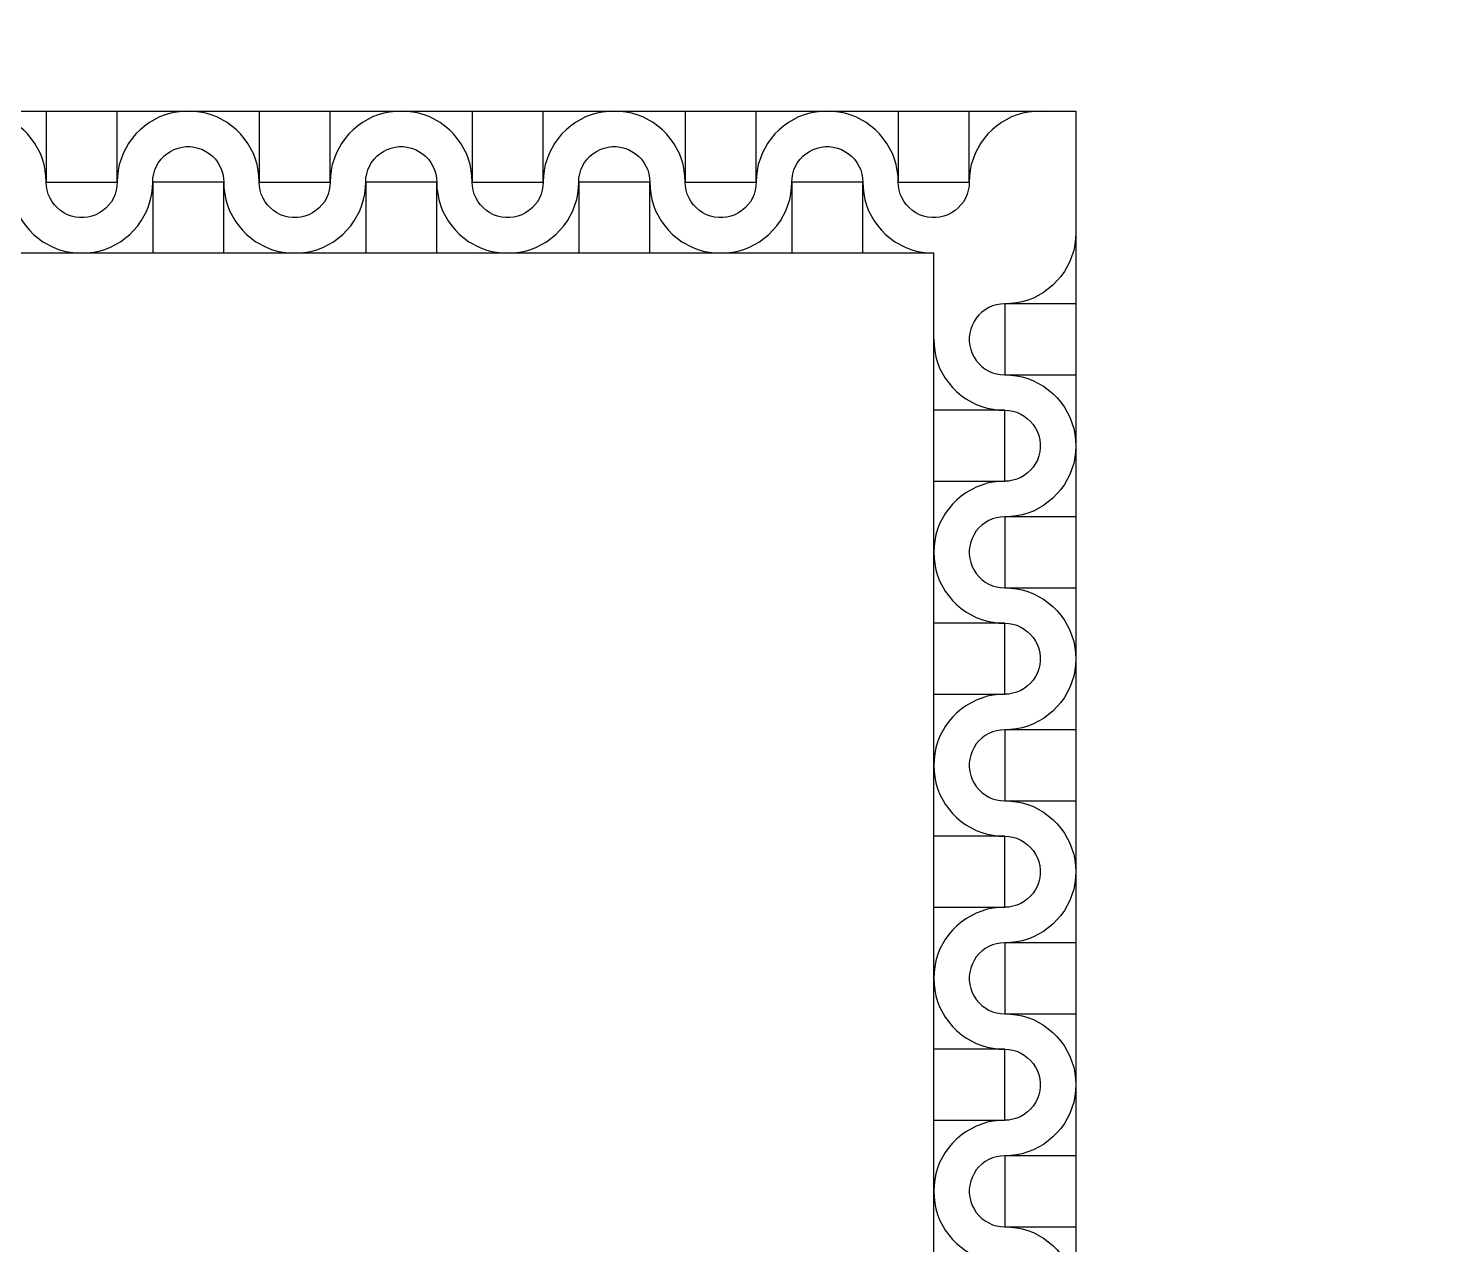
# Model space of a CAD drawing. Extents: x 190.8 to 267.1, y 124 to 174.8.
# Drawn here: x 239.152 to 240.555, y 153.833 to 155.032 of the extents above; entities that cross this region are included whole.
import ezdxf

# ---------------------------------------------------------------- set-up
doc = ezdxf.new("R2010")
doc.units = 0
doc.header["$MEASUREMENT"] = 0

msp = doc.modelspace()

# ---------------------------------------------------------------- linework, layer by layer
msp.add_lwpolyline([(237.4196, 152.6106), (237.4196, 150.4456), (252.4196, 150.4456), (253.8409, 151.8479), (253.8409, 155.7133), (252.4196, 157.1156), (237.4196, 157.1156), (237.4196, 154.9506), (240.1846, 154.9506), (240.1846, 152.6106)], close=True)
for points in [[(239.1696, 154.8806), (239.1694, 154.8863), (239.1686, 154.8921), (239.1676, 154.8978), (239.1659, 154.9033), (239.1639, 154.9088), (239.1584, 154.9188), (239.1549, 154.9236), (239.1511, 154.9281), (239.1471, 154.9321), (239.1426, 154.9358), (239.1379, 154.9393), (239.1279, 154.9448), (239.1224, 154.9468), (239.1169, 154.9486), (239.1111, 154.9496), (239.1054, 154.9503), (239.0996, 154.9506)], [(239.1696, 154.9506), (239.1696, 154.8806), (239.2396, 154.8806), (239.2396, 154.9506)], [(239.3096, 154.9506), (239.3039, 154.9503), (239.2981, 154.9496), (239.2924, 154.9486), (239.2869, 154.9468), (239.2814, 154.9448), (239.2714, 154.9393), (239.2666, 154.9358), (239.2621, 154.9321), (239.2581, 154.9281), (239.2544, 154.9236), (239.2509, 154.9188), (239.2454, 154.9088), (239.2434, 154.9033), (239.2416, 154.8978), (239.2406, 154.8921), (239.2399, 154.8863), (239.2396, 154.8806)], [(239.3796, 154.8806), (239.3794, 154.8863), (239.3786, 154.8921), (239.3776, 154.8978), (239.3759, 154.9033), (239.3739, 154.9088), (239.3684, 154.9188), (239.3649, 154.9236), (239.3611, 154.9281), (239.3571, 154.9321), (239.3526, 154.9358), (239.3479, 154.9393), (239.3379, 154.9448), (239.3324, 154.9468), (239.3269, 154.9486), (239.3211, 154.9496), (239.3154, 154.9503), (239.3096, 154.9506)], [(239.3796, 154.9506), (239.3796, 154.8806), (239.4496, 154.8806), (239.4496, 154.9506)], [(239.5196, 154.9506), (239.5139, 154.9503), (239.5081, 154.9496), (239.5024, 154.9486), (239.4969, 154.9468), (239.4914, 154.9448), (239.4814, 154.9393), (239.4766, 154.9358), (239.4721, 154.9321), (239.4681, 154.9281), (239.4644, 154.9236), (239.4609, 154.9188), (239.4554, 154.9088), (239.4534, 154.9033), (239.4516, 154.8978), (239.4506, 154.8921), (239.4499, 154.8863), (239.4496, 154.8806)], [(239.5896, 154.8806), (239.5894, 154.8863), (239.5886, 154.8921), (239.5876, 154.8978), (239.5859, 154.9033), (239.5839, 154.9088), (239.5784, 154.9188), (239.5749, 154.9236), (239.5711, 154.9281), (239.5671, 154.9321), (239.5626, 154.9358), (239.5579, 154.9393), (239.5479, 154.9448), (239.5424, 154.9468), (239.5369, 154.9486), (239.5311, 154.9496), (239.5254, 154.9503), (239.5196, 154.9506)], [(239.5896, 154.9506), (239.5896, 154.8806), (239.6596, 154.8806), (239.6596, 154.9506)], [(239.7296, 154.9506), (239.7239, 154.9503), (239.7181, 154.9496), (239.7124, 154.9486), (239.7069, 154.9468), (239.7014, 154.9448), (239.6914, 154.9393), (239.6866, 154.9358), (239.6821, 154.9321), (239.6781, 154.9281), (239.6744, 154.9236), (239.6709, 154.9188), (239.6654, 154.9088), (239.6634, 154.9033), (239.6616, 154.8978), (239.6606, 154.8921), (239.6599, 154.8863), (239.6596, 154.8806)], [(239.7996, 154.8806), (239.7994, 154.8863), (239.7986, 154.8921), (239.7976, 154.8978), (239.7959, 154.9033), (239.7939, 154.9088), (239.7884, 154.9188), (239.7849, 154.9236), (239.7811, 154.9281), (239.7771, 154.9321), (239.7726, 154.9358), (239.7679, 154.9393), (239.7579, 154.9448), (239.7524, 154.9468), (239.7469, 154.9486), (239.7411, 154.9496), (239.7354, 154.9503), (239.7296, 154.9506)], [(239.7996, 154.9506), (239.7996, 154.8806), (239.8696, 154.8806), (239.8696, 154.9506)], [(239.9396, 154.9506), (239.9339, 154.9503), (239.9281, 154.9496), (239.9224, 154.9486), (239.9169, 154.9468), (239.9114, 154.9448), (239.9014, 154.9393), (239.8966, 154.9358), (239.8921, 154.9321), (239.8881, 154.9281), (239.8844, 154.9236), (239.8809, 154.9188), (239.8754, 154.9088), (239.8734, 154.9033), (239.8716, 154.8978), (239.8706, 154.8921), (239.8699, 154.8863), (239.8696, 154.8806)], [(240.0096, 154.8806), (240.0094, 154.8863), (240.0086, 154.8921), (240.0076, 154.8978), (240.0059, 154.9033), (240.0039, 154.9088), (239.9984, 154.9188), (239.9949, 154.9236), (239.9911, 154.9281), (239.9871, 154.9321), (239.9826, 154.9358), (239.9779, 154.9393), (239.9679, 154.9448), (239.9624, 154.9468), (239.9569, 154.9486), (239.9511, 154.9496), (239.9454, 154.9503), (239.9396, 154.9506)], [(240.0096, 154.9506), (240.0096, 154.8806), (240.0796, 154.8806), (240.0796, 154.9506)], [(240.1496, 154.9506), (240.1439, 154.9503), (240.1381, 154.9496), (240.1324, 154.9486), (240.1269, 154.9468), (240.1214, 154.9448), (240.1114, 154.9393), (240.1066, 154.9358), (240.1021, 154.9321), (240.0981, 154.9281), (240.0944, 154.9236), (240.0909, 154.9188), (240.0854, 154.9088), (240.0834, 154.9033), (240.0816, 154.8978), (240.0806, 154.8921), (240.0799, 154.8863), (240.0796, 154.8806)], [(239.2746, 154.8806), (239.2749, 154.8846), (239.2756, 154.8886), (239.2766, 154.8926), (239.2784, 154.8963), (239.2804, 154.8998), (239.2829, 154.9031), (239.2856, 154.9061), (239.2886, 154.9086), (239.2921, 154.9108), (239.2959, 154.9128), (239.2996, 154.9141), (239.3036, 154.9151), (239.3076, 154.9156), (239.3116, 154.9156), (239.3156, 154.9151), (239.3196, 154.9141), (239.3236, 154.9128), (239.3271, 154.9108), (239.3306, 154.9086), (239.3336, 154.9061), (239.3364, 154.9031), (239.3389, 154.8998), (239.3409, 154.8963), (239.3426, 154.8926), (239.3436, 154.8886), (239.3444, 154.8846), (239.3446, 154.8806)], [(239.4846, 154.8806), (239.4849, 154.8846), (239.4856, 154.8886), (239.4866, 154.8926), (239.4884, 154.8963), (239.4904, 154.8998), (239.4929, 154.9031), (239.4956, 154.9061), (239.4986, 154.9086), (239.5021, 154.9108), (239.5059, 154.9128), (239.5096, 154.9141), (239.5136, 154.9151), (239.5176, 154.9156), (239.5216, 154.9156), (239.5256, 154.9151), (239.5296, 154.9141), (239.5336, 154.9128), (239.5371, 154.9108), (239.5406, 154.9086), (239.5436, 154.9061), (239.5464, 154.9031), (239.5489, 154.8998), (239.5509, 154.8963), (239.5526, 154.8926), (239.5536, 154.8886), (239.5544, 154.8846), (239.5546, 154.8806)], [(239.6946, 154.8806), (239.6949, 154.8846), (239.6956, 154.8886), (239.6966, 154.8926), (239.6984, 154.8963), (239.7004, 154.8998), (239.7029, 154.9031), (239.7056, 154.9061), (239.7086, 154.9086), (239.7121, 154.9108), (239.7159, 154.9128), (239.7196, 154.9141), (239.7236, 154.9151), (239.7276, 154.9156), (239.7316, 154.9156), (239.7356, 154.9151), (239.7396, 154.9141), (239.7436, 154.9128), (239.7471, 154.9108), (239.7506, 154.9086), (239.7536, 154.9061), (239.7564, 154.9031), (239.7589, 154.8998), (239.7609, 154.8963), (239.7626, 154.8926), (239.7636, 154.8886), (239.7644, 154.8846), (239.7646, 154.8806)], [(239.9046, 154.8806), (239.9049, 154.8846), (239.9056, 154.8886), (239.9066, 154.8926), (239.9084, 154.8963), (239.9104, 154.8998), (239.9129, 154.9031), (239.9156, 154.9061), (239.9186, 154.9086), (239.9221, 154.9108), (239.9259, 154.9128), (239.9296, 154.9141), (239.9336, 154.9151), (239.9376, 154.9156), (239.9416, 154.9156), (239.9456, 154.9151), (239.9496, 154.9141), (239.9536, 154.9128), (239.9571, 154.9108), (239.9606, 154.9086), (239.9636, 154.9061), (239.9664, 154.9031), (239.9689, 154.8998), (239.9709, 154.8963), (239.9726, 154.8926), (239.9736, 154.8886), (239.9744, 154.8846), (239.9746, 154.8806)], [(239.1346, 154.8806), (239.1349, 154.8748), (239.1356, 154.8691), (239.1366, 154.8633), (239.1384, 154.8578), (239.1404, 154.8523), (239.1459, 154.8423), (239.1494, 154.8376), (239.1531, 154.8331), (239.1571, 154.8291), (239.1616, 154.8253), (239.1664, 154.8218), (239.1764, 154.8163), (239.1819, 154.8143), (239.1874, 154.8126), (239.1931, 154.8116), (239.1989, 154.8108), (239.2046, 154.8106)], [(239.2396, 154.8806), (239.2394, 154.8766), (239.2386, 154.8726), (239.2376, 154.8686), (239.2359, 154.8648), (239.2339, 154.8613), (239.2314, 154.8581), (239.2286, 154.8551), (239.2256, 154.8526), (239.2221, 154.8503), (239.2184, 154.8483), (239.2146, 154.8471), (239.2106, 154.8461), (239.2066, 154.8456), (239.2026, 154.8456), (239.1986, 154.8461), (239.1946, 154.8471), (239.1906, 154.8483), (239.1871, 154.8503), (239.1836, 154.8526), (239.1806, 154.8551), (239.1779, 154.8581), (239.1754, 154.8613), (239.1734, 154.8648), (239.1716, 154.8686), (239.1706, 154.8726), (239.1699, 154.8766), (239.1696, 154.8806)], [(239.2046, 154.8106), (239.2104, 154.8108), (239.2161, 154.8116), (239.2219, 154.8126), (239.2274, 154.8143), (239.2329, 154.8163), (239.2429, 154.8218), (239.2476, 154.8253), (239.2521, 154.8291), (239.2561, 154.8331), (239.2599, 154.8376), (239.2634, 154.8423), (239.2689, 154.8523), (239.2709, 154.8578), (239.2726, 154.8633), (239.2736, 154.8691), (239.2744, 154.8748), (239.2746, 154.8806)], [(239.3446, 154.8106), (239.3446, 154.8806), (239.2746, 154.8806), (239.2746, 154.8106)], [(239.3446, 154.8806), (239.3449, 154.8748), (239.3456, 154.8691), (239.3466, 154.8633), (239.3484, 154.8578), (239.3504, 154.8523), (239.3559, 154.8423), (239.3594, 154.8376), (239.3631, 154.8331), (239.3671, 154.8291), (239.3716, 154.8253), (239.3764, 154.8218), (239.3864, 154.8163), (239.3919, 154.8143), (239.3974, 154.8126), (239.4031, 154.8116), (239.4089, 154.8108), (239.4146, 154.8106)], [(239.4496, 154.8806), (239.4494, 154.8766), (239.4486, 154.8726), (239.4476, 154.8686), (239.4459, 154.8648), (239.4439, 154.8613), (239.4414, 154.8581), (239.4386, 154.8551), (239.4356, 154.8526), (239.4321, 154.8503), (239.4284, 154.8483), (239.4246, 154.8471), (239.4206, 154.8461), (239.4166, 154.8456), (239.4126, 154.8456), (239.4086, 154.8461), (239.4046, 154.8471), (239.4006, 154.8483), (239.3971, 154.8503), (239.3936, 154.8526), (239.3906, 154.8551), (239.3879, 154.8581), (239.3854, 154.8613), (239.3834, 154.8648), (239.3816, 154.8686), (239.3806, 154.8726), (239.3799, 154.8766), (239.3796, 154.8806)], [(239.4146, 154.8106), (239.4204, 154.8108), (239.4261, 154.8116), (239.4319, 154.8126), (239.4374, 154.8143), (239.4429, 154.8163), (239.4529, 154.8218), (239.4576, 154.8253), (239.4621, 154.8291), (239.4661, 154.8331), (239.4699, 154.8376), (239.4734, 154.8423), (239.4789, 154.8523), (239.4809, 154.8578), (239.4826, 154.8633), (239.4836, 154.8691), (239.4844, 154.8748), (239.4846, 154.8806)], [(239.5546, 154.8106), (239.5546, 154.8806), (239.4846, 154.8806), (239.4846, 154.8106)], [(239.5546, 154.8806), (239.5549, 154.8748), (239.5556, 154.8691), (239.5566, 154.8633), (239.5584, 154.8578), (239.5604, 154.8523), (239.5659, 154.8423), (239.5694, 154.8376), (239.5731, 154.8331), (239.5771, 154.8291), (239.5816, 154.8253), (239.5864, 154.8218), (239.5964, 154.8163), (239.6019, 154.8143), (239.6074, 154.8126), (239.6131, 154.8116), (239.6189, 154.8108), (239.6246, 154.8106)], [(239.6596, 154.8806), (239.6594, 154.8766), (239.6586, 154.8726), (239.6576, 154.8686), (239.6559, 154.8648), (239.6539, 154.8613), (239.6514, 154.8581), (239.6486, 154.8551), (239.6456, 154.8526), (239.6421, 154.8503), (239.6384, 154.8483), (239.6346, 154.8471), (239.6306, 154.8461), (239.6266, 154.8456), (239.6226, 154.8456), (239.6186, 154.8461), (239.6146, 154.8471), (239.6106, 154.8483), (239.6071, 154.8503), (239.6036, 154.8526), (239.6006, 154.8551), (239.5979, 154.8581), (239.5954, 154.8613), (239.5934, 154.8648), (239.5916, 154.8686), (239.5906, 154.8726), (239.5899, 154.8766), (239.5896, 154.8806)], [(239.6246, 154.8106), (239.6304, 154.8108), (239.6361, 154.8116), (239.6419, 154.8126), (239.6474, 154.8143), (239.6529, 154.8163), (239.6629, 154.8218), (239.6676, 154.8253), (239.6721, 154.8291), (239.6761, 154.8331), (239.6799, 154.8376), (239.6834, 154.8423), (239.6889, 154.8523), (239.6909, 154.8578), (239.6926, 154.8633), (239.6936, 154.8691), (239.6944, 154.8748), (239.6946, 154.8806)], [(239.7646, 154.8106), (239.7646, 154.8806), (239.6946, 154.8806), (239.6946, 154.8106)], [(239.7646, 154.8806), (239.7649, 154.8748), (239.7656, 154.8691), (239.7666, 154.8633), (239.7684, 154.8578), (239.7704, 154.8523), (239.7759, 154.8423), (239.7794, 154.8376), (239.7831, 154.8331), (239.7871, 154.8291), (239.7916, 154.8253), (239.7964, 154.8218), (239.8064, 154.8163), (239.8119, 154.8143), (239.8174, 154.8126), (239.8231, 154.8116), (239.8289, 154.8108), (239.8346, 154.8106)], [(239.8696, 154.8806), (239.8694, 154.8766), (239.8686, 154.8726), (239.8676, 154.8686), (239.8659, 154.8648), (239.8639, 154.8613), (239.8614, 154.8581), (239.8586, 154.8551), (239.8556, 154.8526), (239.8521, 154.8503), (239.8484, 154.8483), (239.8446, 154.8471), (239.8406, 154.8461), (239.8366, 154.8456), (239.8326, 154.8456), (239.8286, 154.8461), (239.8246, 154.8471), (239.8206, 154.8483), (239.8171, 154.8503), (239.8136, 154.8526), (239.8106, 154.8551), (239.8079, 154.8581), (239.8054, 154.8613), (239.8034, 154.8648), (239.8016, 154.8686), (239.8006, 154.8726), (239.7999, 154.8766), (239.7996, 154.8806)], [(239.8346, 154.8106), (239.8404, 154.8108), (239.8461, 154.8116), (239.8519, 154.8126), (239.8574, 154.8143), (239.8629, 154.8163), (239.8729, 154.8218), (239.8776, 154.8253), (239.8821, 154.8291), (239.8861, 154.8331), (239.8899, 154.8376), (239.8934, 154.8423), (239.8989, 154.8523), (239.9009, 154.8578), (239.9026, 154.8633), (239.9036, 154.8691), (239.9044, 154.8748), (239.9046, 154.8806)], [(239.9746, 154.8106), (239.9746, 154.8806), (239.9046, 154.8806), (239.9046, 154.8106)], [(239.9746, 154.8806), (239.9749, 154.8748), (239.9756, 154.8691), (239.9766, 154.8633), (239.9784, 154.8578), (239.9804, 154.8523), (239.9859, 154.8423), (239.9894, 154.8376), (239.9931, 154.8331), (239.9971, 154.8291), (240.0016, 154.8253), (240.0064, 154.8218), (240.0164, 154.8163), (240.0219, 154.8143), (240.0274, 154.8126), (240.0331, 154.8116), (240.0389, 154.8108), (240.0446, 154.8106)], [(240.0796, 154.8806), (240.0794, 154.8766), (240.0786, 154.8726), (240.0776, 154.8686), (240.0759, 154.8648), (240.0739, 154.8613), (240.0714, 154.8581), (240.0686, 154.8551), (240.0656, 154.8526), (240.0621, 154.8503), (240.0584, 154.8483), (240.0546, 154.8471), (240.0506, 154.8461), (240.0466, 154.8456), (240.0426, 154.8456), (240.0386, 154.8461), (240.0346, 154.8471), (240.0306, 154.8483), (240.0271, 154.8503), (240.0236, 154.8526), (240.0206, 154.8551), (240.0179, 154.8581), (240.0154, 154.8613), (240.0134, 154.8648), (240.0116, 154.8686), (240.0106, 154.8726), (240.0099, 154.8766), (240.0096, 154.8806)], [(240.1846, 154.8306), (240.1844, 154.8248), (240.1836, 154.8191), (240.1826, 154.8133), (240.1809, 154.8078), (240.1789, 154.8023), (240.1734, 154.7923), (240.1699, 154.7876), (240.1661, 154.7831), (240.1621, 154.7791), (240.1576, 154.7753), (240.1529, 154.7718), (240.1429, 154.7663), (240.1374, 154.7643), (240.1319, 154.7626), (240.1261, 154.7616), (240.1204, 154.7608), (240.1146, 154.7606)], [(237.2446, 152.7506), (240.0446, 152.7506), (240.0446, 154.8106), (237.2446, 154.8106)], [(240.1146, 154.7606), (240.1106, 154.7603), (240.1066, 154.7596), (240.1026, 154.7586), (240.0989, 154.7568), (240.0954, 154.7548), (240.0921, 154.7523), (240.0891, 154.7496), (240.0866, 154.7466), (240.0844, 154.7431), (240.0824, 154.7393), (240.0811, 154.7356), (240.0801, 154.7316), (240.0796, 154.7276), (240.0796, 154.7236), (240.0801, 154.7196), (240.0811, 154.7156), (240.0824, 154.7116), (240.0844, 154.7081), (240.0866, 154.7046), (240.0891, 154.7016), (240.0921, 154.6988), (240.0954, 154.6963), (240.0989, 154.6943), (240.1026, 154.6926), (240.1066, 154.6916), (240.1106, 154.6908), (240.1146, 154.6906)], [(240.1846, 154.7606), (240.1146, 154.7606), (240.1146, 154.6906), (240.1846, 154.6906)], [(240.0446, 154.7256), (240.0449, 154.7198), (240.0456, 154.7141), (240.0466, 154.7083), (240.0484, 154.7028), (240.0504, 154.6973), (240.0559, 154.6873), (240.0594, 154.6826), (240.0631, 154.6781), (240.0671, 154.6741), (240.0716, 154.6703), (240.0764, 154.6668), (240.0864, 154.6613), (240.0919, 154.6593), (240.0974, 154.6576), (240.1031, 154.6566), (240.1089, 154.6558), (240.1146, 154.6556)], [(240.1146, 154.6906), (240.1204, 154.6903), (240.1261, 154.6896), (240.1319, 154.6886), (240.1374, 154.6868), (240.1429, 154.6848), (240.1529, 154.6793), (240.1576, 154.6758), (240.1621, 154.6721), (240.1661, 154.6681), (240.1699, 154.6636), (240.1734, 154.6588), (240.1789, 154.6488), (240.1809, 154.6433), (240.1826, 154.6378), (240.1836, 154.6321), (240.1844, 154.6263), (240.1846, 154.6206)], [(240.0446, 154.5856), (240.1146, 154.5856), (240.1146, 154.6556), (240.0446, 154.6556)], [(240.1146, 154.6556), (240.1186, 154.6553), (240.1226, 154.6546), (240.1266, 154.6536), (240.1304, 154.6518), (240.1339, 154.6498), (240.1371, 154.6473), (240.1401, 154.6446), (240.1426, 154.6416), (240.1449, 154.6381), (240.1469, 154.6343), (240.1481, 154.6306), (240.1491, 154.6266), (240.1496, 154.6226), (240.1496, 154.6186), (240.1491, 154.6146), (240.1481, 154.6106), (240.1469, 154.6066), (240.1449, 154.6031), (240.1426, 154.5996), (240.1401, 154.5966), (240.1371, 154.5938), (240.1339, 154.5913), (240.1304, 154.5893), (240.1266, 154.5876), (240.1226, 154.5866), (240.1186, 154.5858), (240.1146, 154.5856)], [(240.1846, 154.6206), (240.1844, 154.6148), (240.1836, 154.6091), (240.1826, 154.6033), (240.1809, 154.5978), (240.1789, 154.5923), (240.1734, 154.5823), (240.1699, 154.5776), (240.1661, 154.5731), (240.1621, 154.5691), (240.1576, 154.5653), (240.1529, 154.5618), (240.1429, 154.5563), (240.1374, 154.5543), (240.1319, 154.5526), (240.1261, 154.5516), (240.1204, 154.5508), (240.1146, 154.5506)], [(240.1146, 154.5856), (240.1089, 154.5853), (240.1031, 154.5846), (240.0974, 154.5836), (240.0919, 154.5818), (240.0864, 154.5798), (240.0764, 154.5743), (240.0716, 154.5708), (240.0671, 154.5671), (240.0631, 154.5631), (240.0594, 154.5586), (240.0559, 154.5538), (240.0504, 154.5438), (240.0484, 154.5383), (240.0466, 154.5328), (240.0456, 154.5271), (240.0449, 154.5213), (240.0446, 154.5156)], [(240.1146, 154.5506), (240.1106, 154.5503), (240.1066, 154.5496), (240.1026, 154.5486), (240.0989, 154.5468), (240.0954, 154.5448), (240.0921, 154.5423), (240.0891, 154.5396), (240.0866, 154.5366), (240.0844, 154.5331), (240.0824, 154.5293), (240.0811, 154.5256), (240.0801, 154.5216), (240.0796, 154.5176), (240.0796, 154.5136), (240.0801, 154.5096), (240.0811, 154.5056), (240.0824, 154.5016), (240.0844, 154.4981), (240.0866, 154.4946), (240.0891, 154.4916), (240.0921, 154.4888), (240.0954, 154.4863), (240.0989, 154.4843), (240.1026, 154.4826), (240.1066, 154.4816), (240.1106, 154.4808), (240.1146, 154.4806)], [(240.1846, 154.5506), (240.1146, 154.5506), (240.1146, 154.4806), (240.1846, 154.4806)], [(240.0446, 154.5156), (240.0449, 154.5098), (240.0456, 154.5041), (240.0466, 154.4983), (240.0484, 154.4928), (240.0504, 154.4873), (240.0559, 154.4773), (240.0594, 154.4726), (240.0631, 154.4681), (240.0671, 154.4641), (240.0716, 154.4603), (240.0764, 154.4568), (240.0864, 154.4513), (240.0919, 154.4493), (240.0974, 154.4476), (240.1031, 154.4466), (240.1089, 154.4458), (240.1146, 154.4456)], [(240.1146, 154.4806), (240.1204, 154.4803), (240.1261, 154.4796), (240.1319, 154.4786), (240.1374, 154.4768), (240.1429, 154.4748), (240.1529, 154.4693), (240.1576, 154.4658), (240.1621, 154.4621), (240.1661, 154.4581), (240.1699, 154.4536), (240.1734, 154.4488), (240.1789, 154.4388), (240.1809, 154.4333), (240.1826, 154.4278), (240.1836, 154.4221), (240.1844, 154.4163), (240.1846, 154.4106)], [(240.0446, 154.3756), (240.1146, 154.3756), (240.1146, 154.4456), (240.0446, 154.4456)], [(240.1146, 154.4456), (240.1186, 154.4453), (240.1226, 154.4446), (240.1266, 154.4436), (240.1304, 154.4418), (240.1339, 154.4398), (240.1371, 154.4373), (240.1401, 154.4346), (240.1426, 154.4316), (240.1449, 154.4281), (240.1469, 154.4243), (240.1481, 154.4206), (240.1491, 154.4166), (240.1496, 154.4126), (240.1496, 154.4086), (240.1491, 154.4046), (240.1481, 154.4006), (240.1469, 154.3966), (240.1449, 154.3931), (240.1426, 154.3896), (240.1401, 154.3866), (240.1371, 154.3838), (240.1339, 154.3813), (240.1304, 154.3793), (240.1266, 154.3776), (240.1226, 154.3766), (240.1186, 154.3758), (240.1146, 154.3756)], [(240.1846, 154.4106), (240.1844, 154.4048), (240.1836, 154.3991), (240.1826, 154.3933), (240.1809, 154.3878), (240.1789, 154.3823), (240.1734, 154.3723), (240.1699, 154.3676), (240.1661, 154.3631), (240.1621, 154.3591), (240.1576, 154.3553), (240.1529, 154.3518), (240.1429, 154.3463), (240.1374, 154.3443), (240.1319, 154.3426), (240.1261, 154.3416), (240.1204, 154.3408), (240.1146, 154.3406)], [(240.1146, 154.3756), (240.1089, 154.3753), (240.1031, 154.3746), (240.0974, 154.3736), (240.0919, 154.3718), (240.0864, 154.3698), (240.0764, 154.3643), (240.0716, 154.3608), (240.0671, 154.3571), (240.0631, 154.3531), (240.0594, 154.3486), (240.0559, 154.3438), (240.0504, 154.3338), (240.0484, 154.3283), (240.0466, 154.3228), (240.0456, 154.3171), (240.0449, 154.3113), (240.0446, 154.3056)], [(240.1146, 154.3406), (240.1106, 154.3403), (240.1066, 154.3396), (240.1026, 154.3386), (240.0989, 154.3368), (240.0954, 154.3348), (240.0921, 154.3323), (240.0891, 154.3296), (240.0866, 154.3266), (240.0844, 154.3231), (240.0824, 154.3193), (240.0811, 154.3156), (240.0801, 154.3116), (240.0796, 154.3076), (240.0796, 154.3036), (240.0801, 154.2996), (240.0811, 154.2956), (240.0824, 154.2916), (240.0844, 154.2881), (240.0866, 154.2846), (240.0891, 154.2816), (240.0921, 154.2788), (240.0954, 154.2763), (240.0989, 154.2743), (240.1026, 154.2726), (240.1066, 154.2716), (240.1106, 154.2708), (240.1146, 154.2706)], [(240.1846, 154.3406), (240.1146, 154.3406), (240.1146, 154.2706), (240.1846, 154.2706)], [(240.0446, 154.3056), (240.0449, 154.2998), (240.0456, 154.2941), (240.0466, 154.2883), (240.0484, 154.2828), (240.0504, 154.2773), (240.0559, 154.2673), (240.0594, 154.2626), (240.0631, 154.2581), (240.0671, 154.2541), (240.0716, 154.2503), (240.0764, 154.2468), (240.0864, 154.2413), (240.0919, 154.2393), (240.0974, 154.2376), (240.1031, 154.2366), (240.1089, 154.2358), (240.1146, 154.2356)], [(240.1146, 154.2706), (240.1204, 154.2703), (240.1261, 154.2696), (240.1319, 154.2686), (240.1374, 154.2668), (240.1429, 154.2648), (240.1529, 154.2593), (240.1576, 154.2558), (240.1621, 154.2521), (240.1661, 154.2481), (240.1699, 154.2436), (240.1734, 154.2388), (240.1789, 154.2288), (240.1809, 154.2233), (240.1826, 154.2178), (240.1836, 154.2121), (240.1844, 154.2063), (240.1846, 154.2006)], [(240.0446, 154.1656), (240.1146, 154.1656), (240.1146, 154.2356), (240.0446, 154.2356)], [(240.1146, 154.2356), (240.1186, 154.2353), (240.1226, 154.2346), (240.1266, 154.2336), (240.1304, 154.2318), (240.1339, 154.2298), (240.1371, 154.2273), (240.1401, 154.2246), (240.1426, 154.2216), (240.1449, 154.2181), (240.1469, 154.2143), (240.1481, 154.2106), (240.1491, 154.2066), (240.1496, 154.2026), (240.1496, 154.1986), (240.1491, 154.1946), (240.1481, 154.1906), (240.1469, 154.1866), (240.1449, 154.1831), (240.1426, 154.1796), (240.1401, 154.1766), (240.1371, 154.1738), (240.1339, 154.1713), (240.1304, 154.1693), (240.1266, 154.1676), (240.1226, 154.1666), (240.1186, 154.1658), (240.1146, 154.1656)], [(240.1846, 154.2006), (240.1844, 154.1948), (240.1836, 154.1891), (240.1826, 154.1833), (240.1809, 154.1778), (240.1789, 154.1723), (240.1734, 154.1623), (240.1699, 154.1576), (240.1661, 154.1531), (240.1621, 154.1491), (240.1576, 154.1453), (240.1529, 154.1418), (240.1429, 154.1363), (240.1374, 154.1343), (240.1319, 154.1326), (240.1261, 154.1316), (240.1204, 154.1308), (240.1146, 154.1306)], [(240.1146, 154.1656), (240.1089, 154.1653), (240.1031, 154.1646), (240.0974, 154.1636), (240.0919, 154.1618), (240.0864, 154.1598), (240.0764, 154.1543), (240.0716, 154.1508), (240.0671, 154.1471), (240.0631, 154.1431), (240.0594, 154.1386), (240.0559, 154.1338), (240.0504, 154.1238), (240.0484, 154.1183), (240.0466, 154.1128), (240.0456, 154.1071), (240.0449, 154.1013), (240.0446, 154.0956)], [(240.1146, 154.1306), (240.1106, 154.1303), (240.1066, 154.1296), (240.1026, 154.1286), (240.0989, 154.1268), (240.0954, 154.1248), (240.0921, 154.1223), (240.0891, 154.1196), (240.0866, 154.1166), (240.0844, 154.1131), (240.0824, 154.1093), (240.0811, 154.1056), (240.0801, 154.1016), (240.0796, 154.0976), (240.0796, 154.0936), (240.0801, 154.0896), (240.0811, 154.0856), (240.0824, 154.0816), (240.0844, 154.0781), (240.0866, 154.0746), (240.0891, 154.0716), (240.0921, 154.0688), (240.0954, 154.0663), (240.0989, 154.0643), (240.1026, 154.0626), (240.1066, 154.0616), (240.1106, 154.0608), (240.1146, 154.0606)], [(240.1846, 154.1306), (240.1146, 154.1306), (240.1146, 154.0606), (240.1846, 154.0606)], [(240.0446, 154.0956), (240.0449, 154.0898), (240.0456, 154.0841), (240.0466, 154.0783), (240.0484, 154.0728), (240.0504, 154.0673), (240.0559, 154.0573), (240.0594, 154.0526), (240.0631, 154.0481), (240.0671, 154.0441), (240.0716, 154.0403), (240.0764, 154.0368), (240.0864, 154.0313), (240.0919, 154.0293), (240.0974, 154.0276), (240.1031, 154.0266), (240.1089, 154.0258), (240.1146, 154.0256)], [(240.1146, 154.0606), (240.1204, 154.0603), (240.1261, 154.0596), (240.1319, 154.0586), (240.1374, 154.0568), (240.1429, 154.0548), (240.1529, 154.0493), (240.1576, 154.0458), (240.1621, 154.0421), (240.1661, 154.0381), (240.1699, 154.0336), (240.1734, 154.0288), (240.1789, 154.0188), (240.1809, 154.0133), (240.1826, 154.0078), (240.1836, 154.0021), (240.1844, 153.9963), (240.1846, 153.9906)], [(240.0446, 153.9556), (240.1146, 153.9556), (240.1146, 154.0256), (240.0446, 154.0256)], [(240.1146, 154.0256), (240.1186, 154.0253), (240.1226, 154.0246), (240.1266, 154.0236), (240.1304, 154.0218), (240.1339, 154.0198), (240.1371, 154.0173), (240.1401, 154.0146), (240.1426, 154.0116), (240.1449, 154.0081), (240.1469, 154.0043), (240.1481, 154.0006), (240.1491, 153.9966), (240.1496, 153.9926), (240.1496, 153.9886), (240.1491, 153.9846), (240.1481, 153.9806), (240.1469, 153.9766), (240.1449, 153.9731), (240.1426, 153.9696), (240.1401, 153.9666), (240.1371, 153.9638), (240.1339, 153.9613), (240.1304, 153.9593), (240.1266, 153.9576), (240.1226, 153.9566), (240.1186, 153.9558), (240.1146, 153.9556)], [(240.1846, 153.9906), (240.1844, 153.9848), (240.1836, 153.9791), (240.1826, 153.9733), (240.1809, 153.9678), (240.1789, 153.9623), (240.1734, 153.9523), (240.1699, 153.9476), (240.1661, 153.9431), (240.1621, 153.9391), (240.1576, 153.9353), (240.1529, 153.9318), (240.1429, 153.9263), (240.1374, 153.9243), (240.1319, 153.9226), (240.1261, 153.9216), (240.1204, 153.9208), (240.1146, 153.9206)], [(240.1146, 153.9556), (240.1089, 153.9553), (240.1031, 153.9546), (240.0974, 153.9536), (240.0919, 153.9518), (240.0864, 153.9498), (240.0764, 153.9443), (240.0716, 153.9408), (240.0671, 153.9371), (240.0631, 153.9331), (240.0594, 153.9286), (240.0559, 153.9238), (240.0504, 153.9138), (240.0484, 153.9083), (240.0466, 153.9028), (240.0456, 153.8971), (240.0449, 153.8913), (240.0446, 153.8856)], [(240.1146, 153.9206), (240.1106, 153.9203), (240.1066, 153.9196), (240.1026, 153.9186), (240.0989, 153.9168), (240.0954, 153.9148), (240.0921, 153.9123), (240.0891, 153.9096), (240.0866, 153.9066), (240.0844, 153.9031), (240.0824, 153.8993), (240.0811, 153.8956), (240.0801, 153.8916), (240.0796, 153.8876), (240.0796, 153.8836), (240.0801, 153.8796), (240.0811, 153.8756), (240.0824, 153.8716), (240.0844, 153.8681), (240.0866, 153.8646), (240.0891, 153.8616), (240.0921, 153.8588), (240.0954, 153.8563), (240.0989, 153.8543), (240.1026, 153.8526), (240.1066, 153.8516), (240.1106, 153.8508), (240.1146, 153.8506)], [(240.1846, 153.9206), (240.1146, 153.9206), (240.1146, 153.8506), (240.1846, 153.8506)], [(240.0446, 153.8856), (240.0449, 153.8798), (240.0456, 153.8741), (240.0466, 153.8683), (240.0484, 153.8628), (240.0504, 153.8573), (240.0559, 153.8473), (240.0594, 153.8426), (240.0631, 153.8381), (240.0671, 153.8341), (240.0716, 153.8303), (240.0764, 153.8268), (240.0864, 153.8213), (240.0919, 153.8193), (240.0974, 153.8176), (240.1031, 153.8166), (240.1089, 153.8158), (240.1146, 153.8156)], [(240.1146, 153.8506), (240.1204, 153.8503), (240.1261, 153.8496), (240.1319, 153.8486), (240.1374, 153.8468), (240.1429, 153.8448), (240.1529, 153.8393), (240.1576, 153.8358), (240.1621, 153.8321), (240.1661, 153.8281), (240.1699, 153.8236), (240.1734, 153.8188), (240.1789, 153.8088), (240.1809, 153.8033), (240.1826, 153.7978), (240.1836, 153.7921), (240.1844, 153.7863), (240.1846, 153.7806)]]:
    msp.add_lwpolyline(points)

doc.saveas('drawing.dxf')
